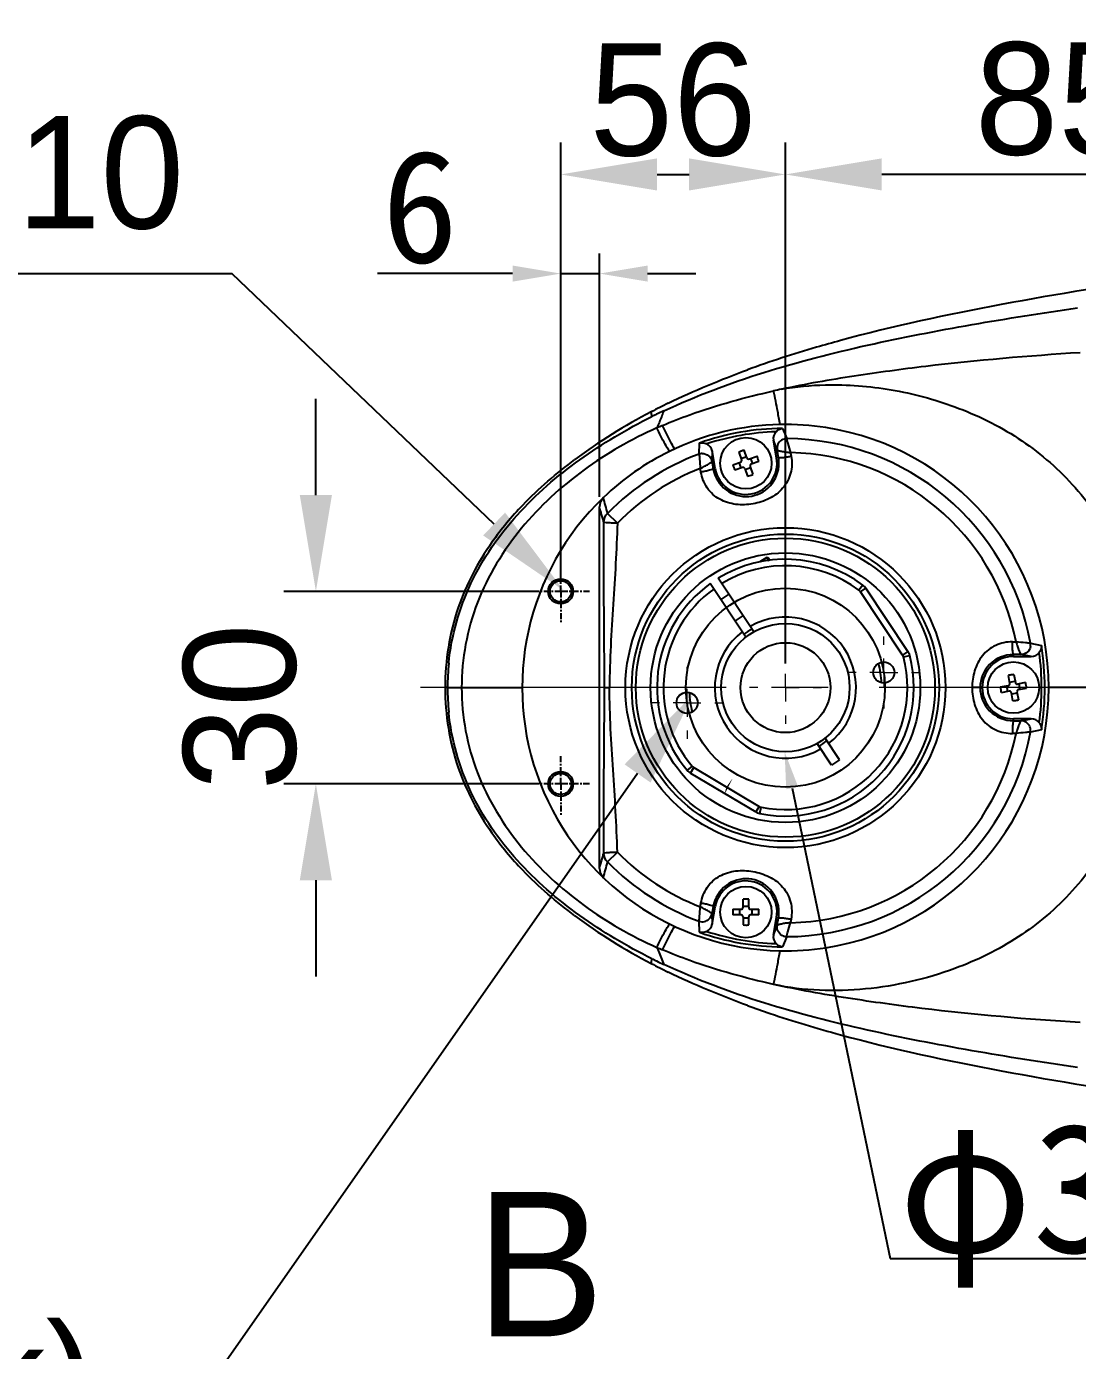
# Model space of a CAD drawing. Header units: millimetres. Extents: x 4086 to 8300, y 123 to 1549.
# Drawn here: x 6579.2 to 6644.7, y 1348.2 to 1430.7 of the extents above; entities that cross this region are included whole.
import ezdxf
from ezdxf import colors
from ezdxf.entities.mleader import LeaderData, LeaderLine
from ezdxf.math import Vec2, Vec3

# ---------------------------------------------------------------- set-up
doc = ezdxf.new("R2010")
doc.units = ezdxf.units.MM
for name, pattern in [('ACAD_ISO03W100', [30, 12, -18]), ('CENTER', [0.6, 0.375, -0.075, 0.075, -0.075]), ('CENTER2', [28.575, 19.05, -3.175, 3.175, -3.175])]:
    doc.linetypes.add(name, pattern=pattern)
for name, color, linetype in [('02__ASM_ALL_AXES', 7, 'Continuous'), ('20_ALL_FEATURES', 7, 'Continuous'), ('尺寸标注', 7, 'Continuous')]:
    doc.layers.add(name, color=color, linetype=linetype)
for name, color, linetype, lineweight in [('中心线层', 7, 'CENTER2', 0), ('标注层', 7, 'Continuous', 0), ('粗线层', 7, 'Continuous', 35)]:
    doc.layers.add(name, color=color, linetype=linetype, lineweight=lineweight)
doc.styles.get("Standard").update_dxf_attribs({"font": 'simsun.ttc'})
doc.styles.add('TEXTSTYLE_2', font='SourceHanSansCN-Normal.ttf')
doc.styles.add('思源黑', font='SourceHanSansCN-Normal.ttf')
doc.dimstyles.new('尺寸标注_细节_1_2比例', dxfattribs={"dimtxt": 7, "dimasz": 6, "dimexe": 2, "dimexo": 1.5, "dimgap": 1, "dimtad": 1, "dimlfac": 2, "dimdsep": 46, "dimtxsty": '思源黑', "dimcen": 0.09, "dimadec": 0, "dimazin": 0, "dimtp": 0.01, "dimtm": 0.01, "dimtfac": 1, "dimtofl": 0, "dimtmove": 0, "dimatfit": 3, "dimfxl": 1, "dimtolj": 1, "dimarcsym": 0})
doc.dimstyles.new('直线标注', dxfattribs={"dimtxt": 7, "dimasz": 3, "dimexe": 1.25, "dimexo": 0.625, "dimtad": 1, "dimlfac": 4, "dimdsep": 46, "dimtxsty": 'Standard', "dimcen": 2.5, "dimadec": 0, "dimazin": 0, "dimtm": 1e-09, "dimtfac": 1, "dimtmove": 0, "dimatfit": 3, "dimfxl": 1, "dimarcsym": 0})

# ---------------------------------------------------------------- blocks, each defined once
blk = doc.blocks.new('*D1303')
at = {"layer": 'Defpoints', "color": 0}
for p in [(6612.487, 1395.499), (6597.235, 1383.499), (6612.487, 1383.499)]:
    blk.add_point(p, dxfattribs=at)
at = {"layer": '标注层', "color": 0, "lineweight": -2}
for p, q in [((6597.235, 1401.499), (6597.235, 1407.499)), ((6610.987, 1395.499), (6595.235, 1395.499)), ((6610.987, 1383.499), (6595.235, 1383.499)), ((6597.235, 1377.499), (6597.235, 1371.499))]:
    blk.add_line(p, q, dxfattribs=at)
at = {"layer": '标注层', "color": 0}
for points in [[(6596.235, 1401.499), (6598.235, 1401.499), (6597.235, 1395.499)], [(6598.235, 1377.499), (6596.235, 1377.499), (6597.235, 1383.499)]]:
    blk.add_solid(points, dxfattribs=at)
at = {"layer": '标注层', "color": 0, "insert": (6588.973, 1388.299), "char_height": 7, "attachment_point": 2, "rotation": 90, "style": '思源黑'}
blk.add_mtext('\\A1;30', dxfattribs=at)
blk = doc.blocks.new('*D1304')
at = {"layer": 'Defpoints', "color": 0}
for p in [(6626.487, 1421.478), (6660.487, 1407.899), (6626.487, 1389.499)]:
    blk.add_point(p, dxfattribs=at)
at = {"layer": '标注层', "color": 0, "lineweight": -2}
for p, q in [((6626.487, 1390.999), (6626.487, 1423.478)), ((6660.487, 1409.399), (6660.487, 1423.478)), ((6654.487, 1421.478), (6632.487, 1421.478))]:
    blk.add_line(p, q, dxfattribs=at)
at = {"layer": '标注层', "color": 0}
for points in [[(6632.487, 1422.478), (6632.487, 1420.478), (6626.487, 1421.478)], [(6654.487, 1420.478), (6654.487, 1422.478), (6660.487, 1421.478)]]:
    blk.add_solid(points, dxfattribs=at)
at = {"layer": '标注层', "color": 0, "insert": (6643.487, 1429.711), "char_height": 7, "attachment_point": 2, "style": '思源黑'}
blk.add_mtext('\\A1;85', dxfattribs=at)
blk = doc.blocks.new('SW_CENTERMARKSYMBOL_16')
at = {"layer": '中心线层', "color": 0}
for p, q in [((0, 1.5), (0, 1.95)), ((0, 0), (0, 0.75)), ((-1.5, 0), (-1.95, 0)), ((0, 0), (-0.75, 0)), ((0, 0), (0, -0.75)), ((0, 0), (0.75, 0)), ((1.5, 0), (1.95, 0)), ((0, -1.5), (0, -1.95))]:
    blk.add_line(p, q, dxfattribs=at)
blk = doc.blocks.new('*D1384')
at = {"layer": '20_ALL_FEATURES', "color": 0, "lineweight": -2}
for p, q in [((6612.487, 1396.999), (6612.487, 1423.478)), ((6626.487, 1390.999), (6626.487, 1423.478)), ((6618.487, 1421.478), (6620.487, 1421.478))]:
    blk.add_line(p, q, dxfattribs=at)
at = {"layer": '20_ALL_FEATURES', "color": 0}
for points in [[(6618.487, 1422.478), (6618.487, 1420.478), (6612.487, 1421.478)], [(6620.487, 1420.478), (6620.487, 1422.478), (6626.487, 1421.478)]]:
    blk.add_solid(points, dxfattribs=at)
at = {"layer": 'Defpoints', "color": 0}
for p in [(6626.487, 1421.478), (6612.487, 1395.499), (6626.487, 1389.499)]:
    blk.add_point(p, dxfattribs=at)
at = {"layer": '20_ALL_FEATURES', "color": 0, "insert": (6619.487, 1426.104), "char_height": 7, "attachment_point": 5, "style": '思源黑'}
blk.add_mtext('\\A1;\\A1;56', dxfattribs=at)
blk = doc.blocks.new('*D1385')
at = {"layer": '20_ALL_FEATURES', "color": 0, "lineweight": -2}
for p, q in [((6612.487, 1396.124), (6612.487, 1416.55)), ((6614.899, 1401.386), (6614.899, 1416.55)), ((6609.487, 1415.3), (6601.082, 1415.3)), ((6612.487, 1415.3), (6614.899, 1415.3)), ((6617.899, 1415.3), (6620.899, 1415.3))]:
    blk.add_line(p, q, dxfattribs=at)
at = {"layer": '20_ALL_FEATURES', "color": 0}
for points in [[(6609.487, 1414.8), (6609.487, 1415.8), (6612.487, 1415.3)], [(6617.899, 1415.8), (6617.899, 1414.8), (6614.899, 1415.3)]]:
    blk.add_solid(points, dxfattribs=at)
at = {"layer": 'Defpoints', "color": 0}
for p in [(6614.899, 1415.3), (6614.899, 1400.761), (6612.487, 1395.499)]:
    blk.add_point(p, dxfattribs=at)
at = {"layer": '20_ALL_FEATURES', "color": 0, "insert": (6603.721, 1419.425), "char_height": 7, "attachment_point": 5}
blk.add_mtext('6', dxfattribs=at)

msp = doc.modelspace()

# ---------------------------------------------------------------- linework, layer by layer
at = {"color": 7, "linetype": 'Continuous'}
for p, q in [((6626.3064, 1405.6564), (6626.5643, 1405.0143)), ((6621.1071, 1404.0521), (6621.1298, 1404.7436)), ((6621.9156, 1404.2452), (6621.9028, 1403.6015)), ((6622.1094, 1403.1463), (6621.9156, 1404.2452)), ((6624.085, 1403.8217), (6623.9116, 1404.2981)), ((6625.9323, 1403.8204), (6625.7385, 1404.9193)), ((6625.9707, 1404.3188), (6625.7385, 1404.9193)), ((6623.2061, 1403.3741), (6623.6825, 1403.5475)), ((6623.5808, 1404.1777), (6623.7542, 1403.7013)), ((6623.725, 1403.1884), (6623.6046, 1403.5191)), ((6623.7259, 1403.7791), (6624.0566, 1403.8995)), ((6624.2388, 1403.7499), (6624.7152, 1403.9233)), ((6624.3166, 1403.7783), (6624.437, 1403.4475)), ((6624.8356, 1403.5926), (6624.3592, 1403.4192)), ((6626.0533, 1403.8417), (6625.9323, 1403.8204)), ((6621.9884, 1403.1249), (6622.1094, 1403.1463)), ((6623.8029, 1403.2167), (6623.3265, 1403.0433)), ((6623.9567, 1403.145), (6624.1301, 1402.6686)), ((6624.3158, 1403.1875), (6623.985, 1403.0671)), ((6624.2875, 1403.2654), (6624.4609, 1402.7889)), ((6614.8986, 1378.2375), (6614.8986, 1400.7606)), ((6616.0218, 1399.7524), (6615.4041, 1400.3575)), ((6641.7528, 1392.2698), (6642.4298, 1392.1273)), ((6640.6866, 1391.44), (6640.6866, 1391.5628)), ((6640.6866, 1391.44), (6641.8025, 1391.44)), ((6641.8025, 1391.44), (6641.1708, 1391.5644)), ((6640.4619, 1389.76), (6640.3739, 1390.2593)), ((6640.7205, 1390.3204), (6640.8086, 1389.8211)), ((6605.4385, 1389.499), (6605.2867, 1389.4991)), ((6605.4385, 1389.4991), (6606.3137, 1389.499)), ((6606.3139, 1389.4991), (6610.0866, 1389.499)), ((6615.2136, 1389.499), (6615.5297, 1389.499)), ((6638.6092, 1389.499), (6638.1206, 1389.499)), ((6640.3646, 1389.621), (6639.8653, 1389.5329)), ((6640.3441, 1389.2599), (6640.283, 1389.6066)), ((6640.4475, 1389.8416), (6640.7942, 1389.9027)), ((6641.4469, 1389.8118), (6640.9476, 1389.7238)), ((6641.0087, 1389.3771), (6641.508, 1389.4652)), ((6641.0292, 1389.7382), (6641.0903, 1389.3915)), ((6642.6449, 1389.499), (6642.6449, 1389.5231)), ((6649.2867, 1389.4991), (6642.8866, 1389.499)), ((6640.4257, 1389.2743), (6639.9264, 1389.1863)), ((6640.6527, 1388.6777), (6640.5647, 1389.177)), ((6640.9258, 1389.1565), (6640.5791, 1389.0954)), ((6640.9114, 1389.2381), (6640.9994, 1388.7388)), ((6640.6866, 1387.4353), (6640.6866, 1387.5581)), ((6641.8025, 1387.5581), (6640.6866, 1387.5581)), ((6641.1708, 1387.4337), (6641.8025, 1387.5581)), ((6642.4298, 1386.8708), (6641.7527, 1386.7283)), ((6615.4041, 1378.6406), (6616.0218, 1379.2457)), ((6623.8448, 1375.8108), (6623.8448, 1376.3178)), ((6624.1968, 1375.8108), (6624.1968, 1376.3178)), ((6621.9028, 1375.3966), (6621.9156, 1374.7529)), ((6621.9156, 1374.7529), (6622.1094, 1375.8518)), ((6622.1094, 1375.8518), (6621.9884, 1375.8732)), ((6623.2178, 1375.6908), (6623.7248, 1375.6908)), ((6623.7248, 1375.3388), (6623.2178, 1375.3388)), ((6623.642, 1375.3388), (6623.642, 1375.6908)), ((6623.8448, 1375.8936), (6624.1968, 1375.8936)), ((6624.3168, 1375.6908), (6624.8238, 1375.6908)), ((6624.8238, 1375.3388), (6624.3168, 1375.3388)), ((6624.3997, 1375.6908), (6624.3997, 1375.3388)), ((6621.1298, 1374.2545), (6621.1071, 1374.946)), ((6623.8448, 1375.2188), (6623.8448, 1374.7118)), ((6624.1968, 1375.1359), (6623.8448, 1375.1359)), ((6624.1968, 1374.7118), (6624.1968, 1375.2188)), ((6625.7385, 1374.0788), (6625.9323, 1375.1777)), ((6625.7385, 1374.0788), (6625.9707, 1374.6793)), ((6625.9323, 1375.1777), (6626.0533, 1375.1564)), ((6626.5643, 1373.9838), (6626.3064, 1373.3417))]:
    msp.add_line(p, q, dxfattribs=at)
for centre, radius in [((6624.0208, 1403.4833), 1.6), ((6626.4866, 1389.499), 9.9679), ((6626.4866, 1389.499), 9.5679), ((6626.4866, 1389.499), 9.3163), ((6626.4866, 1389.499), 8.4), ((6612.4866, 1395.499), 0.78), ((6612.4866, 1395.499), 0.66), ((6640.6866, 1389.499), 1.6), ((6612.4865, 1383.4991), 0.78), ((6612.4865, 1383.4991), 0.66), ((6624.0208, 1375.5148), 1.6)]:
    msp.add_circle(centre, radius, dxfattribs=at)
for centre, radius, start, end in [((6638.1581, 1352.0364), 57.311, 102.005439, 102.506967), ((6637.8444, 1369.0355), 42.5027, 116.047825, 117.639948), ((6642.1298, 1357.3625), 54.5714, 115.184542, 115.710806), ((6633.8253, 1374.9385), 35.133, 115.943196, 116.454753), ((6631.0786, 1377.2195), 31.1265, 113.170402, 113.865239), ((6626.4866, 1389.499), 16.4, 91.163548, 116.162112), ((6626.4824, 1389.4317), 16.4672, 81.174714, 91.144118), ((6626.4866, 1389.499), 16.1583, 90.63901, 109.36099), ((6626.4866, 1389.499), 15.961, 92.106872, 107.893129), ((6626.4866, 1389.499), 15.5154, 10.286999, 89.713015), ((6626.4866, 1389.499), 16.4, 278.846848, 81.153152), ((6626.4826, 1389.5058), 16.3922, 116.159687, 133.748654), ((6626.4866, 1389.499), 15.5154, 110.286999, 135.584941), ((6624.0208, 1403.4833), 1.9409, 190, 10), ((6623.6414, 1403.6602), 0.12, 290, 20), ((6624.1977, 1403.8627), 0.12, 200, 290), ((6624.4002, 1403.3064), 0.12, 110, 200), ((6623.9906, 1403.486), 2.0931, 359.926655, 9.783942), ((6732.3622, 1423.6846), 107.3578, 190.485798, 190.608343), ((6626.4866, 1389.499), 14.6507, 11.216196, 88.783871), ((6626.4866, 1389.499), 14.6507, 111.216196, 135.584941), ((6515.4469, 1385.4351), 107.213, 9.391605, 9.514313), ((6623.8439, 1403.1039), 0.12, 20, 110), ((6626.4866, 1389.499), 16.4, 133.746451, 268.836452), ((6494.5801, 1369.5342), 124.6937, 14.311423, 14.781254), ((6451.6981, 1354.1002), 169.7399, 15.620625, 15.955686), ((6641.7675, 1499.6813), 107.3368, 269.391676, 269.514242), ((6626.4866, 1389.499), 16.1583, 0.085139, 9.36099), ((6621.2622, 1389.5114), 15.8237, 174.486528, 180.044687), ((6626.4866, 1389.499), 6, 2.804158, 14.581257), ((6640.6866, 1389.499), 1.9409, 90, 270), ((6626.4866, 1389.499), 15.961, 352.106871, 7.893129), ((6621.2622, 1389.4867), 15.8237, 179.955313, 185.513472), ((6640.3437, 1389.7392), 0.12, 280, 10), ((6640.9267, 1389.842), 0.12, 190, 280), ((6641.0295, 1389.2589), 0.12, 100, 190), ((6626.4866, 1389.499), 16.1583, 350.63901, 0), ((6626.4866, 1389.499), 6, 182.804158, 194.581257), ((6640.4465, 1389.1561), 0.12, 10, 100), ((6626.4866, 1389.499), 15.5154, 270.286998, 349.713015), ((6626.4866, 1389.499), 14.6507, 271.216196, 348.783871), ((6641.7677, 1279.2964), 107.3572, 90.485797, 90.608343), ((6451.6957, 1424.8986), 169.7423, 344.044312, 344.379368), ((6494.5724, 1409.4679), 124.7023, 345.217851, 345.687646), ((6626.4866, 1389.499), 15.5154, 224.415152, 249.713015), ((6626.4866, 1389.499), 14.6507, 224.415059, 248.783871), ((6624.0208, 1375.5148), 1.9409, 350, 170), ((6515.3047, 1393.5866), 107.3572, 350.485797, 350.608343), ((6623.7248, 1375.8108), 0.12, 270, 0), ((6623.7248, 1375.2188), 0.12, 0, 90), ((6624.3168, 1375.8108), 0.12, 180, 270), ((6624.3168, 1375.2188), 0.12, 90, 180), ((6623.9906, 1375.5121), 2.0931, 350.215986, 0.073419), ((6732.133, 1355.3562), 107.1247, 169.391555, 169.514364), ((6626.4866, 1389.499), 16.1583, 250.63901, 269.36099), ((6626.4866, 1389.499), 15.961, 252.106871, 267.893128), ((6631.0786, 1401.7786), 31.1265, 246.134761, 246.829598), ((6626.4883, 1389.4782), 16.3791, 268.829003, 278.852165), ((6637.8444, 1409.9626), 42.5027, 242.360053, 243.952174), ((6633.8253, 1404.0596), 35.133, 243.545247, 244.056804), ((6642.1298, 1421.6356), 54.5714, 244.289194, 244.815458)]:
    msp.add_arc(centre, radius, start, end, dxfattribs=at)
for points, knots in [([(6650.4346, 1415.0863), (6646.922, 1414.5811), (6640.0359, 1413.4869), (6633.2103, 1412.0223), (6629.9071, 1411.1244)], [0, 0, 0, 0, 0.5090128, 1, 1, 1, 1]), ([(6618.9087, 1406.7446), (6622.9336, 1408.6299), (6629.4033, 1410.483), (6638.1095, 1412.1584), (6642.4887, 1412.8489), (6644.6832, 1413.1642)], [0, 0, 0, 0, 0.5007879, 0.7501996, 1, 1, 1, 1]), ([(6629.9071, 1411.1245), (6629.4116, 1410.9898), (6627.4659, 1410.4429), (6625.5401, 1409.823), (6624.1235, 1409.3073)], [0, 0, 0, 0, 0.2540686, 1, 1, 1, 1]), ([(6644.8463, 1410.3706), (6641.6323, 1410.1697), (6636.9263, 1409.7682), (6630.7299, 1408.9296), (6627.74, 1408.4134), (6626.2404, 1408.0946)], [0, 0, 0, 0, 0.5150427, 0.7547953, 1, 1, 1, 1]), ([(6626.2404, 1408.0946), (6627.1409, 1408.2656), (6629.4296, 1408.4628), (6633.0945, 1408.1892), (6635.7524, 1407.4645), (6637.0395, 1407.0003)], [0, 0, 0, 0, 0.250844, 0.6255808, 1, 1, 1, 1]), ([(6618.8313, 1405.8353), (6619.3889, 1406.0739), (6621.6394, 1406.9576), (6623.98, 1407.5954), (6625.747, 1407.9874)], [0, 0, 0, 0, 0.251004, 1, 1, 1, 1]), ([(6626.1537, 1405.8956), (6626.0996, 1406.1662), (6625.9877, 1406.8679), (6625.8429, 1407.5637), (6625.7469, 1407.9875)], [0, 0, 0, 0, 0.3883453, 1, 1, 1, 1]), ([(6618.9077, 1406.7462), (6618.8669, 1406.6329), (6618.7354, 1406.2753), (6618.5815, 1405.9266), (6618.4852, 1405.6847)], [0, 0, 0, 0, 0.3163727, 1, 1, 1, 1]), ([(6637.0395, 1407.0003), (6638.4187, 1406.4896), (6641.092, 1405.1858), (6644.4916, 1402.2867), (6647.0876, 1398.6403), (6648.1876, 1395.8633), (6648.5989, 1394.4402)], [0, 0, 0, 0, 0.2491652, 0.4987127, 0.7490457, 1, 1, 1, 1]), ([(6605.5117, 1391.0317), (6605.6776, 1392.74), (6606.6423, 1396.1219), (6609.632, 1400.4175), (6613.5973, 1403.8342), (6616.6073, 1405.6131), (6618.1738, 1406.3926)], [0, 0, 0, 0, 0.2482749, 0.4965288, 0.746891, 1, 1, 1, 1]), ([(6619.5816, 1404.3745), (6619.5061, 1404.5323), (6619.2165, 1404.9986), (6618.9868, 1405.4968), (6618.8312, 1405.8355)], [0, 0, 0, 0, 0.3194393, 1, 1, 1, 1]), ([(6618.4851, 1405.6849), (6616.8857, 1404.9773), (6613.8027, 1403.2079), (6609.8462, 1399.5804), (6606.9998, 1394.9243), (6606.3135, 1391.2975), (6606.3137, 1389.4991)], [0, 0, 0, 0, 0.245809, 0.495345, 0.7472366, 1, 1, 1, 1]), ([(6619.2557, 1404.2188), (6619.1746, 1404.3766), (6618.8792, 1404.8444), (6618.6437, 1405.3452), (6618.4851, 1405.685)], [0, 0, 0, 0, 0.3211095, 1, 1, 1, 1]), ([(6625.8998, 1405.4493), (6625.9286, 1405.4788), (6626.0441, 1405.5804), (6626.1945, 1405.6442), (6626.3064, 1405.6564)], [0, 0, 0, 0, 0.2679276, 1, 1, 1, 1]), ([(6626.5644, 1405.0143), (6626.581, 1404.9094), (6626.6676, 1404.6215), (6626.7422, 1404.3317), (6626.7976, 1404.1464)], [0, 0, 0, 0, 0.3544169, 1, 1, 1, 1]), ([(6621.1298, 1404.7436), (6621.2392, 1404.7704), (6621.4023, 1404.7619), (6621.5456, 1404.706), (6621.5827, 1404.6881)], [0, 0, 0, 0, 0.7320666, 1, 1, 1, 1]), ([(6623.7452, 1404.2408), (6623.736, 1404.2374), (6623.7176, 1404.2307), (6623.6992, 1404.2239), (6623.69, 1404.2205)], [0, 0, 0, 0, 0.4999719, 1, 1, 1, 1]), ([(6626.2496, 1404.9245), (6626.1502, 1404.8628), (6625.9846, 1404.6786), (6625.9516, 1404.4322), (6625.9709, 1404.3185)], [0, 0, 0, 0, 0.5034882, 1, 1, 1, 1]), ([(6625.9712, 1404.318), (6625.9906, 1404.2949), (6626.0853, 1404.2625), (6626.2588, 1404.2232), (6626.5098, 1404.1777), (6626.6982, 1404.1622), (6626.7977, 1404.146)], [0, 0, 0, 0, 0.1064859, 0.3313412, 0.6436588, 1, 1, 1, 1]), ([(6621.1071, 1404.052), (6621.127, 1403.9477), (6621.1447, 1403.6476), (6621.1733, 1403.3498), (6621.1847, 1403.1567)], [0, 0, 0, 0, 0.3543379, 1, 1, 1, 1]), ([(6621.1848, 1403.1562), (6621.2728, 1403.2055), (6621.4445, 1403.2845), (6621.6646, 1403.4133), (6621.8147, 1403.5093), (6621.892, 1403.5724), (6621.9026, 1403.6006)], [0, 0, 0, 0, 0.3563385, 0.6686614, 0.8935133, 1, 1, 1, 1]), ([(6626.8392, 1403.9206), (6626.9066, 1403.5726), (6626.8885, 1402.8383), (6626.3747, 1401.8706), (6625.4975, 1401.2323), (6624.475, 1400.9106), (6623.4033, 1400.8627), (6622.3613, 1401.1632), (6621.5424, 1401.8956), (6621.2853, 1402.5816), (6621.2229, 1402.9303)], [0, 0, 0, 0, 0.125571, 0.2502718, 0.3743786, 0.4999173, 0.6254876, 0.749743, 0.8745095, 1, 1, 1, 1]), ([(6621.309, 1404.0874), (6621.4458, 1404.0884), (6621.7279, 1403.9924), (6621.8785, 1403.7344), (6621.9028, 1403.6011)], [0, 0, 0, 0, 0.5024076, 1, 1, 1, 1]), ([(6621.9884, 1403.1249), (6622.0785, 1402.6244), (6622.6566, 1401.6725), (6624.2237, 1401.2215), (6625.6857, 1401.9403), (6626.083, 1402.9761), (6626.0837, 1403.4833)], [0, 0, 0, 0, 0.2543245, 0.5010114, 0.7463632, 1, 1, 1, 1]), ([(6624.7783, 1403.759), (6624.7749, 1403.7682), (6624.7682, 1403.7866), (6624.7615, 1403.805), (6624.758, 1403.8141)], [0, 0, 0, 0, 0.4999719, 1, 1, 1, 1]), ([(6626.0533, 1403.8417), (6626.0661, 1403.8236), (6626.167, 1403.8414), (6626.3186, 1403.8386), (6626.567, 1403.8778), (6626.7454, 1403.9044), (6626.8392, 1403.9206)], [0, 0, 0, 0, 0.0837277, 0.3078892, 0.6396955, 1, 1, 1, 1]), ([(6621.9884, 1403.1249), (6621.9826, 1403.1037), (6621.882, 1403.0858), (6621.7406, 1403.0315), (6621.4937, 1402.9833), (6621.3168, 1402.9472), (6621.2229, 1402.9303)], [0, 0, 0, 0, 0.0833831, 0.3070181, 0.6388787, 1, 1, 1, 1]), ([(6623.2634, 1403.2076), (6623.2667, 1403.1984), (6623.2734, 1403.18), (6623.2802, 1403.1617), (6623.2836, 1403.1525)], [0, 0, 0, 0, 0.4999719, 1, 1, 1, 1]), ([(6624.2965, 1402.7259), (6624.3057, 1402.7292), (6624.3241, 1402.7359), (6624.3425, 1402.7427), (6624.3516, 1402.7461)], [0, 0, 0, 0, 0.4999719, 1, 1, 1, 1]), ([(6615.2136, 1389.499), (6615.2136, 1392.071), (6615.1622, 1395.5064), (6615.1657, 1398.9419), (6615.1687, 1399.8055)], [0, 0, 0, 0, 0.7486507, 1, 1, 1, 1]), ([(6616.0218, 1399.7524), (6615.9217, 1399.7523), (6615.7284, 1399.7562), (6615.4613, 1399.7592), (6615.2905, 1399.788), (6615.1842, 1399.7857), (6615.1687, 1399.8055)], [0, 0, 0, 0, 0.3503788, 0.6829711, 0.912192, 1, 1, 1, 1]), ([(6616.0218, 1399.7524), (6615.9647, 1398.0683), (6615.7582, 1394.6533), (6615.5297, 1391.2358), (6615.5297, 1389.499)], [0, 0, 0, 0, 0.4924377, 1, 1, 1, 1]), ([(6608.2048, 1398.5541), (6607.3293, 1397.3056), (6605.7983, 1394.4281), (6605.2871, 1391.1849), (6605.2867, 1389.499)], [0, 0, 0, 0, 0.4749303, 1, 1, 1, 1]), ([(6640.6279, 1392.3505), (6640.2737, 1392.3555), (6639.5539, 1392.2122), (6638.6887, 1391.5371), (6638.2178, 1390.5626), (6638.1131, 1389.8534), (6638.1206, 1389.499)], [0, 0, 0, 0, 0.2509764, 0.5005808, 0.7488577, 1, 1, 1, 1]), ([(6640.6866, 1391.5628), (6640.6667, 1391.5723), (6640.6666, 1391.6744), (6640.6376, 1391.8231), (6640.633, 1392.0746), (6640.6282, 1392.2551), (6640.6279, 1392.3505)], [0, 0, 0, 0, 0.083384, 0.3070204, 0.6388808, 1, 1, 1, 1]), ([(6640.857, 1392.3488), (6640.8903, 1392.2536), (6640.9382, 1392.0707), (6641.0268, 1391.8316), (6641.0953, 1391.6672), (6641.144, 1391.5801), (6641.1699, 1391.5647)], [0, 0, 0, 0, 0.3563385, 0.6686614, 0.8935133, 1, 1, 1, 1]), ([(6641.7527, 1392.2698), (6641.6465, 1392.2683), (6641.3479, 1392.303), (6641.0496, 1392.3265), (6640.8575, 1392.3488)], [0, 0, 0, 0, 0.3543379, 1, 1, 1, 1]), ([(6641.7524, 1392.0644), (6641.7295, 1391.9296), (6641.586, 1391.6687), (6641.3059, 1391.5652), (6641.1705, 1391.5645)], [0, 0, 0, 0, 0.5024069, 1, 1, 1, 1]), ([(6642.4298, 1392.1273), (6642.4372, 1392.0149), (6642.4005, 1391.8558), (6642.3205, 1391.7244), (6642.2965, 1391.6909)], [0, 0, 0, 0, 0.7320666, 1, 1, 1, 1]), ([(6640.6866, 1391.5628), (6640.1504, 1391.5609), (6639.0522, 1391.1135), (6638.6092, 1390.0184), (6638.6092, 1389.499)], [0, 0, 0, 0, 0.5079799, 1, 1, 1, 1]), ([(6640.5467, 1390.2928), (6640.537, 1390.2911), (6640.5178, 1390.2877), (6640.4985, 1390.2843), (6640.4889, 1390.2825)], [0, 0, 0, 0, 0.4999719, 1, 1, 1, 1]), ([(6605.2867, 1389.4991), (6605.2871, 1387.8132), (6605.7983, 1384.57), (6607.3293, 1381.6925), (6608.2048, 1380.444)], [0, 0, 0, 0, 0.5250697, 1, 1, 1, 1]), ([(6606.3137, 1389.499), (6606.3135, 1387.7006), (6606.9998, 1384.0738), (6609.8462, 1379.4177), (6613.8027, 1375.7902), (6616.8857, 1374.0208), (6618.4851, 1373.3132)], [0, 0, 0, 0, 0.2527634, 0.504655, 0.754191, 1, 1, 1, 1]), ([(6615.1687, 1379.1926), (6615.1657, 1380.0642), (6615.1622, 1383.4998), (6615.2136, 1386.9351), (6615.2136, 1389.499)], [0, 0, 0, 0, 0.253697, 1, 1, 1, 1]), ([(6616.0218, 1379.2457), (6615.9651, 1380.9583), (6615.7543, 1384.3731), (6615.5289, 1387.7908), (6615.5297, 1389.499)], [0, 0, 0, 0, 0.5007616, 1, 1, 1, 1]), ([(6638.1206, 1389.499), (6638.1114, 1389.1445), (6638.2189, 1388.4352), (6638.6887, 1387.4603), (6639.5544, 1386.7863), (6640.2739, 1386.6417), (6640.6279, 1386.6476)], [0, 0, 0, 0, 0.2512808, 0.499588, 0.7491145, 1, 1, 1, 1]), ([(6638.6092, 1389.499), (6638.6092, 1388.9796), (6639.0523, 1387.8845), (6640.1505, 1387.4372), (6640.6866, 1387.4353)], [0, 0, 0, 0, 0.4920565, 1, 1, 1, 1]), ([(6639.8928, 1389.3591), (6639.8945, 1389.3494), (6639.8979, 1389.3302), (6639.9014, 1389.3109), (6639.9032, 1389.3013)], [0, 0, 0, 0, 0.4999719, 1, 1, 1, 1]), ([(6641.4804, 1389.639), (6641.4787, 1389.6487), (6641.4753, 1389.6679), (6641.4719, 1389.6872), (6641.4701, 1389.6968)], [0, 0, 0, 0, 0.4999719, 1, 1, 1, 1]), ([(6640.8266, 1388.7053), (6640.8362, 1388.707), (6640.8555, 1388.7104), (6640.8748, 1388.7138), (6640.8844, 1388.7156)], [0, 0, 0, 0, 0.4999719, 1, 1, 1, 1]), ([(6618.1738, 1372.6055), (6616.6073, 1373.385), (6613.5973, 1375.1639), (6609.632, 1378.5806), (6606.6423, 1382.8761), (6605.6776, 1386.2581), (6605.5117, 1387.9664)], [0, 0, 0, 0, 0.253109, 0.5034712, 0.7517251, 1, 1, 1, 1]), ([(6640.6866, 1387.4353), (6640.6666, 1387.4258), (6640.6666, 1387.3233), (6640.6376, 1387.1745), (6640.633, 1386.9231), (6640.6282, 1386.7428), (6640.6279, 1386.6476)], [0, 0, 0, 0, 0.0837277, 0.3078892, 0.6396956, 1, 1, 1, 1]), ([(6641.1699, 1387.4334), (6641.1438, 1387.4183), (6641.0955, 1387.3306), (6641.0267, 1387.1666), (6640.9383, 1386.9273), (6640.8903, 1386.7445), (6640.857, 1386.6493)], [0, 0, 0, 0, 0.1064859, 0.3313412, 0.6436588, 1, 1, 1, 1]), ([(6641.7187, 1387.0545), (6641.6751, 1387.163), (6641.5225, 1387.3577), (6641.2858, 1387.4328), (6641.1705, 1387.4336)], [0, 0, 0, 0, 0.5034888, 1, 1, 1, 1]), ([(6642.2965, 1387.3072), (6642.3205, 1387.2737), (6642.4005, 1387.1423), (6642.4372, 1386.9832), (6642.4298, 1386.8708)], [0, 0, 0, 0, 0.2679291, 1, 1, 1, 1]), ([(6641.7527, 1386.7283), (6641.6465, 1386.7301), (6641.3479, 1386.6948), (6641.0496, 1386.6717), (6640.8575, 1386.6493)], [0, 0, 0, 0, 0.3544169, 1, 1, 1, 1]), ([(6648.5989, 1384.5579), (6648.2117, 1383.128), (6647.0727, 1380.3627), (6644.4953, 1376.7096), (6641.0906, 1373.8132), (6638.4193, 1372.507), (6637.0395, 1371.9978)], [0, 0, 0, 0, 0.2509799, 0.50128, 0.7508319, 1, 1, 1, 1]), ([(6615.1687, 1379.1926), (6615.1842, 1379.2124), (6615.2905, 1379.2101), (6615.4613, 1379.2389), (6615.7284, 1379.2419), (6615.9217, 1379.2458), (6616.0218, 1379.2457)], [0, 0, 0, 0, 0.087808, 0.3170289, 0.6496212, 1, 1, 1, 1]), ([(6621.2229, 1376.0678), (6621.2786, 1376.4178), (6621.5467, 1377.1017), (6622.3605, 1377.8353), (6623.4031, 1378.1351), (6624.4739, 1378.0877), (6625.4974, 1377.7662), (6626.3738, 1377.1274), (6626.8928, 1376.1591), (6626.8998, 1375.4265), (6626.8392, 1375.0775)], [0, 0, 0, 0, 0.1255718, 0.2502732, 0.3743798, 0.4999184, 0.6254863, 0.7497414, 0.8745088, 1, 1, 1, 1]), ([(6626.0837, 1375.5148), (6626.083, 1376.022), (6625.6858, 1377.0577), (6624.2238, 1377.7766), (6622.6566, 1377.3257), (6622.0785, 1376.3737), (6621.9884, 1375.8732)], [0, 0, 0, 0, 0.2536324, 0.4989507, 0.7456777, 1, 1, 1, 1]), ([(6624.0208, 1376.3208), (6624.011, 1376.3208), (6623.9915, 1376.3208), (6623.9719, 1376.3207), (6623.9621, 1376.3207)], [0, 0, 0, 0, 0.4999719, 1, 1, 1, 1]), ([(6621.1071, 1374.9461), (6621.1273, 1375.0503), (6621.1444, 1375.3505), (6621.1734, 1375.6483), (6621.1847, 1375.8413)], [0, 0, 0, 0, 0.3544169, 1, 1, 1, 1]), ([(6621.9026, 1375.3975), (6621.8923, 1375.4258), (6621.8143, 1375.4887), (6621.6648, 1375.5849), (6621.4445, 1375.7135), (6621.2728, 1375.7925), (6621.1848, 1375.8418)], [0, 0, 0, 0, 0.1064859, 0.3313412, 0.6436588, 1, 1, 1, 1]), ([(6621.9884, 1375.8732), (6621.9825, 1375.8945), (6621.8816, 1375.9123), (6621.7401, 1375.9668), (6621.4933, 1376.0149), (6621.3166, 1376.0509), (6621.2229, 1376.0678)], [0, 0, 0, 0, 0.0837277, 0.3078892, 0.6396955, 1, 1, 1, 1]), ([(6621.4342, 1374.9229), (6621.5486, 1374.9469), (6621.7669, 1375.0635), (6621.8819, 1375.2836), (6621.9028, 1375.397)], [0, 0, 0, 0, 0.5034888, 1, 1, 1, 1]), ([(6623.2148, 1375.5148), (6623.2148, 1375.505), (6623.2148, 1375.4854), (6623.2149, 1375.4659), (6623.215, 1375.4561)], [0, 0, 0, 0, 0.4999719, 1, 1, 1, 1]), ([(6624.8269, 1375.5148), (6624.8269, 1375.5246), (6624.8269, 1375.5441), (6624.8268, 1375.5637), (6624.8267, 1375.5735)], [0, 0, 0, 0, 0.4999719, 1, 1, 1, 1]), ([(6618.4851, 1373.3131), (6618.6437, 1373.6529), (6618.8792, 1374.1537), (6619.1746, 1374.6215), (6619.2557, 1374.7793)], [0, 0, 0, 0, 0.6788905, 1, 1, 1, 1]), ([(6618.8312, 1373.1626), (6618.9868, 1373.5013), (6619.2165, 1373.9995), (6619.5061, 1374.4658), (6619.5816, 1374.6236)], [0, 0, 0, 0, 0.6805607, 1, 1, 1, 1]), ([(6624.0208, 1374.7087), (6624.0306, 1374.7087), (6624.0502, 1374.7087), (6624.0698, 1374.7088), (6624.0795, 1374.7089)], [0, 0, 0, 0, 0.4999719, 1, 1, 1, 1]), ([(6626.364, 1374.0191), (6626.2348, 1374.0647), (6626.0017, 1374.2513), (6625.948, 1374.5459), (6625.9709, 1374.6796)], [0, 0, 0, 0, 0.5024106, 1, 1, 1, 1]), ([(6626.7977, 1374.8521), (6626.6982, 1374.8359), (6626.5098, 1374.8205), (6626.2589, 1374.7747), (6626.0851, 1374.7358), (6625.9909, 1374.703), (6625.9712, 1374.6801)], [0, 0, 0, 0, 0.3563385, 0.6686614, 0.8935132, 1, 1, 1, 1]), ([(6626.0533, 1375.1564), (6626.066, 1375.1744), (6626.1667, 1375.1568), (6626.3181, 1375.1595), (6626.5665, 1375.1204), (6626.7452, 1375.0937), (6626.8392, 1375.0775)], [0, 0, 0, 0, 0.0833837, 0.3070189, 0.6388792, 1, 1, 1, 1]), ([(6626.5644, 1373.9838), (6626.5813, 1374.0886), (6626.6673, 1374.3767), (6626.7423, 1374.6663), (6626.7976, 1374.8517)], [0, 0, 0, 0, 0.3543379, 1, 1, 1, 1]), ([(6621.5827, 1374.31), (6621.5456, 1374.2921), (6621.4023, 1374.2362), (6621.2392, 1374.2277), (6621.1298, 1374.2545)], [0, 0, 0, 0, 0.2679291, 1, 1, 1, 1]), ([(6618.4852, 1373.3134), (6618.5177, 1373.2318), (6618.6632, 1372.8799), (6618.8083, 1372.5275), (6618.9077, 1372.2519)], [0, 0, 0, 0, 0.2305958, 1, 1, 1, 1]), ([(6625.747, 1371.0107), (6623.98, 1371.4027), (6621.6394, 1372.0405), (6619.3889, 1372.9242), (6618.8313, 1373.1628)], [0, 0, 0, 0, 0.748996, 1, 1, 1, 1]), ([(6625.7469, 1371.0106), (6625.8429, 1371.4344), (6625.9877, 1372.1302), (6626.0996, 1372.8319), (6626.1537, 1373.1025)], [0, 0, 0, 0, 0.6116547, 1, 1, 1, 1]), ([(6626.3064, 1373.3417), (6626.1945, 1373.3539), (6626.0441, 1373.4177), (6625.9286, 1373.5193), (6625.8998, 1373.5488)], [0, 0, 0, 0, 0.7320681, 1, 1, 1, 1]), ([(6644.6809, 1365.8342), (6642.4866, 1366.1495), (6638.1078, 1366.84), (6629.4024, 1368.5153), (6622.9333, 1370.3683), (6618.9087, 1372.2535)], [0, 0, 0, 0, 0.2498004, 0.4992122, 1, 1, 1, 1]), ([(6637.0395, 1371.9978), (6635.2535, 1371.3403), (6632.4265, 1370.6915), (6628.6066, 1370.5725), (6626.6928, 1370.793), (6625.7596, 1371.0084)], [0, 0, 0, 0, 0.4987264, 0.7490342, 1, 1, 1, 1]), ([(6644.8473, 1368.6274), (6641.5523, 1368.8334), (6636.7231, 1369.2487), (6630.3615, 1370.1229), (6627.2875, 1370.6689), (6625.747, 1371.0107)], [0, 0, 0, 0, 0.5141607, 0.7542461, 1, 1, 1, 1]), ([(6624.1235, 1369.6908), (6624.5905, 1369.5208), (6626.4984, 1368.8531), (6628.4363, 1368.2734), (6629.9071, 1367.8736)], [0, 0, 0, 0, 0.2459112, 1, 1, 1, 1]), ([(6629.9071, 1367.8737), (6633.2103, 1366.9758), (6640.0359, 1365.5112), (6646.922, 1364.417), (6650.4346, 1363.9118)], [0, 0, 0, 0, 0.4909872, 1, 1, 1, 1])]:
    msp.add_open_spline(points, degree=3, knots=knots, dxfattribs=at)
for points in [[(6619.1802, 1407.2219), (6620.7866, 1408.008), (6622.443, 1408.6954), (6624.1236, 1409.307)], [(6618.1264, 1406.6881), (6616.4728, 1405.8201), (6614.8744, 1404.8322), (6613.376, 1403.7175)], [(6618.1735, 1406.3931), (6618.154, 1406.4908), (6618.1393, 1406.5894), (6618.1264, 1406.6881)], [(6625.8999, 1405.4493), (6625.771, 1405.317), (6625.7063, 1405.1012), (6625.7385, 1404.9193)], [(6626.5643, 1405.0143), (6626.4552, 1405.0137), (6626.3426, 1404.9815), (6626.2496, 1404.9245)], [(6621.9156, 1404.2452), (6621.8836, 1404.4271), (6621.749, 1404.6078), (6621.5827, 1404.6881)], [(6623.69, 1404.2205), (6623.6535, 1404.2069), (6623.6172, 1404.1926), (6623.5818, 1404.1764)], [(6623.9116, 1404.2981), (6623.8559, 1404.28), (6623.8001, 1404.2618), (6623.7459, 1404.2394)], [(6626.0533, 1403.8417), (6626.0257, 1404.0007), (6625.9982, 1404.1598), (6625.9707, 1404.3188)], [(6610.1238, 1400.8777), (6611.1195, 1401.9168), (6612.2214, 1402.8583), (6613.3759, 1403.7175)], [(6621.309, 1404.0874), (6621.2407, 1404.0872), (6621.1714, 1404.0752), (6621.1071, 1404.0521)], [(6621.9028, 1403.6015), (6621.9314, 1403.4427), (6621.96, 1403.2838), (6621.9884, 1403.1249)], [(6623.2061, 1403.3741), (6623.2242, 1403.3184), (6623.2424, 1403.2625), (6623.2647, 1403.2084)], [(6624.758, 1403.8141), (6624.7444, 1403.8506), (6624.7301, 1403.8869), (6624.714, 1403.9224)], [(6624.8356, 1403.5926), (6624.8175, 1403.6483), (6624.7993, 1403.7041), (6624.7769, 1403.7582)], [(6623.2836, 1403.1525), (6623.2973, 1403.116), (6623.3116, 1403.0797), (6623.3277, 1403.0442)], [(6624.1301, 1402.6686), (6624.1858, 1402.6867), (6624.2416, 1402.7048), (6624.2958, 1402.7272)], [(6624.3516, 1402.7461), (6624.3881, 1402.7598), (6624.4244, 1402.7741), (6624.4599, 1402.7902)], [(6615.1473, 1401.3473), (6614.9939, 1401.2004), (6614.8986, 1400.973), (6614.8986, 1400.7606)], [(6610.1236, 1400.8778), (6609.4283, 1400.1528), (6608.7815, 1399.3766), (6608.2048, 1398.5541)], [(6615.1687, 1399.8055), (6615.1707, 1400.0055), (6615.2619, 1400.2169), (6615.4041, 1400.3575)], [(6641.7524, 1392.0644), (6641.7641, 1392.1319), (6641.7643, 1392.2023), (6641.7528, 1392.2698)], [(6641.1708, 1391.5644), (6641.0094, 1391.5638), (6640.848, 1391.5633), (6640.6866, 1391.5628)], [(6641.8025, 1391.44), (6641.9872, 1391.44), (6642.1885, 1391.5411), (6642.2965, 1391.6909)], [(6640.4889, 1390.2825), (6640.4506, 1390.2754), (6640.4123, 1390.2676), (6640.3746, 1390.2579)], [(6640.7205, 1390.3204), (6640.6625, 1390.3122), (6640.6044, 1390.304), (6640.5472, 1390.2914)], [(6639.8653, 1389.5329), (6639.8734, 1389.4749), (6639.8816, 1389.4168), (6639.8943, 1389.3596)], [(6641.4701, 1389.6968), (6641.463, 1389.7351), (6641.4552, 1389.7734), (6641.4455, 1389.8111)], [(6641.508, 1389.4652), (6641.4998, 1389.5232), (6641.4916, 1389.5813), (6641.479, 1389.6385)], [(6639.9032, 1389.3013), (6639.9103, 1389.263), (6639.9181, 1389.2247), (6639.9278, 1389.187)], [(6640.6527, 1388.6777), (6640.7108, 1388.6859), (6640.7689, 1388.6941), (6640.8261, 1388.7067)], [(6640.8844, 1388.7156), (6640.9227, 1388.7227), (6640.9609, 1388.7305), (6640.9987, 1388.7402)], [(6640.6866, 1387.4353), (6640.848, 1387.4348), (6641.0094, 1387.4343), (6641.1708, 1387.4337)], [(6641.7527, 1386.7283), (6641.7711, 1386.8361), (6641.7589, 1386.9528), (6641.7187, 1387.0545)], [(6642.2965, 1387.3072), (6642.1885, 1387.457), (6641.9872, 1387.5583), (6641.8025, 1387.5581)], [(6608.2048, 1380.444), (6608.7815, 1379.6215), (6609.4283, 1378.8453), (6610.1236, 1378.1203)], [(6615.4041, 1378.6406), (6615.2619, 1378.7812), (6615.1707, 1378.9926), (6615.1687, 1379.1926)], [(6613.3759, 1375.2806), (6612.2214, 1376.1398), (6611.1195, 1377.0813), (6610.1238, 1378.1204)], [(6614.8986, 1378.2375), (6614.8986, 1378.0251), (6614.9939, 1377.7977), (6615.1473, 1377.6508)], [(6623.9621, 1376.3207), (6623.9232, 1376.3203), (6623.8842, 1376.3193), (6623.8453, 1376.3163)], [(6624.1968, 1376.3178), (6624.1383, 1376.3198), (6624.0796, 1376.3218), (6624.0211, 1376.3193)], [(6621.9884, 1375.8732), (6621.96, 1375.7143), (6621.9314, 1375.5554), (6621.9028, 1375.3966)], [(6623.2178, 1375.6908), (6623.2158, 1375.6322), (6623.2138, 1375.5736), (6623.2163, 1375.515)], [(6623.215, 1375.4561), (6623.2153, 1375.4171), (6623.2163, 1375.3781), (6623.2193, 1375.3392)], [(6624.8267, 1375.5735), (6624.8264, 1375.6125), (6624.8254, 1375.6515), (6624.8223, 1375.6903)], [(6624.8238, 1375.3388), (6624.8259, 1375.3973), (6624.8279, 1375.456), (6624.8254, 1375.5145)], [(6613.376, 1375.2806), (6614.8744, 1374.1659), (6616.4728, 1373.178), (6618.1264, 1372.31)], [(6621.1071, 1374.946), (6621.21, 1374.9092), (6621.3271, 1374.9009), (6621.4342, 1374.9229)], [(6621.5827, 1374.31), (6621.749, 1374.3903), (6621.8837, 1374.571), (6621.9156, 1374.7529)], [(6623.8448, 1374.7118), (6623.9034, 1374.7098), (6623.962, 1374.7077), (6624.0206, 1374.7102)], [(6624.0795, 1374.7089), (6624.1185, 1374.7092), (6624.1575, 1374.7102), (6624.1964, 1374.7133)], [(6625.9707, 1374.6793), (6625.9982, 1374.8383), (6626.0257, 1374.9974), (6626.0533, 1375.1564)], [(6625.7385, 1374.0788), (6625.7064, 1373.8969), (6625.771, 1373.6811), (6625.8999, 1373.5488)], [(6626.364, 1374.0191), (6626.4279, 1373.9963), (6626.4965, 1373.9841), (6626.5643, 1373.9838)], [(6618.1264, 1372.31), (6618.1393, 1372.4087), (6618.154, 1372.5073), (6618.1735, 1372.605)], [(6624.1236, 1369.6911), (6622.443, 1370.3027), (6620.7866, 1370.9901), (6619.1802, 1371.7762)]]:
    msp.add_open_spline(points, degree=3, dxfattribs=at)
at = {"layer": '02__ASM_ALL_AXES', "color": 7, "linetype": 'CENTER'}
for p, q in [((6612.4867, 1395.499), (6612.4867, 1397.3021)), ((6612.4867, 1395.499), (6610.8104, 1395.499)), ((6614.2717, 1395.499), (6612.4866, 1395.499)), ((6612.4867, 1395.499), (6612.4867, 1393.5804)), ((6612.4865, 1383.4991), (6612.4865, 1385.3021)), ((6612.4865, 1383.4991), (6610.8103, 1383.4991)), ((6612.4865, 1383.4991), (6612.4865, 1381.5804)), ((6614.2715, 1383.4991), (6612.4865, 1383.4991)), ((6614.2716, 1383.4991), (6612.4865, 1383.4991))]:
    msp.add_line(p, q, dxfattribs=at)
at = {"layer": '20_ALL_FEATURES', "color": 7, "linetype": 'Continuous'}
for p, q in [((6625.3173, 1397.6184), (6624.8899, 1397.3327)), ((6625.3173, 1397.6184), (6625.461, 1397.4036)), ((6625.3173, 1397.6184), (6625.4006, 1397.6019)), ((6625.4006, 1397.6019), (6625.5276, 1397.4118)), ((6624.0206, 1392.6484), (6621.7946, 1395.9786)), ((6624.5194, 1392.9819), (6622.2934, 1396.312)), ((6622.9571, 1395.3191), (6622.4583, 1394.9856)), ((6631.3069, 1395.8838), (6631.0659, 1395.5646)), ((6631.1574, 1395.4676), (6631.49, 1395.6899)), ((6633.7876, 1391.5329), (6631.1574, 1395.4676)), ((6634.1201, 1391.7552), (6631.49, 1395.6899)), ((6623.8463, 1393.9889), (6623.3475, 1393.6554)), ((6634.1201, 1391.7552), (6633.7876, 1391.5329)), ((6633.8422, 1391.4112), (6634.2293, 1391.5119)), ((6629.8481, 1385.0101), (6628.9527, 1386.3497)), ((6629.3493, 1384.6767), (6628.4539, 1386.0162)), ((6620.6709, 1384.6065), (6620.3648, 1384.349)), ((6620.568, 1384.1764), (6620.7725, 1384.5202)), ((6620.7725, 1384.5202), (6624.8404, 1382.1011)), ((6629.8481, 1385.0101), (6629.3493, 1384.6767)), ((6620.568, 1384.1764), (6624.6359, 1381.7573)), ((6624.8404, 1382.1011), (6624.6359, 1381.7573)), ((6624.8847, 1381.6611), (6624.9648, 1382.053))]:
    msp.add_line(p, q, dxfattribs=at)
at = {"layer": '20_ALL_FEATURES'}
msp.add_circle((6626.4866, 1389.499), 6.2, dxfattribs=at)
at = {"layer": '20_ALL_FEATURES', "color": 7, "linetype": 'Continuous'}
for centre, radius in [((6626.4866, 1389.499), 4), ((6626.4866, 1389.499), 2.8), ((6632.6143, 1390.4433), 0.66), ((6620.359, 1388.5548), 0.66)]:
    msp.add_circle(centre, radius, dxfattribs=at)
for centre, radius, start, end in [((6626.4866, 1389.499), 8, 52.948536, 121.611304), ((6626.4866, 1389.499), 7.6, 52.948536, 121.498137), ((6626.4866, 1389.499), 8, 125.909496, 220.072264), ((6626.4866, 1389.499), 7.6, 126.022663, 220.072264), ((6630.8249, 1395.2453), 0.4, 33.7604, 52.948536), ((6630.8249, 1395.2453), 0.8, 33.7604, 52.948536), ((6626.4866, 1389.4991), 4.4, 307.669854, 119.850952), ((6626.4866, 1389.499), 4.4, 127.669843, 299.850952), ((6626.4866, 1389.499), 4.2, 119.640899, 127.874811), ((6626.4866, 1389.499), 8, 258.448536, 14.572264), ((6626.4866, 1389.499), 7.6, 258.448536, 14.572264), ((6633.455, 1391.3106), 0.4, 14.572264, 33.7604), ((6633.455, 1391.3106), 0.8, 14.572264, 33.7604), ((6626.4866, 1389.499), 4.2, 299.640888, 307.874813), ((6620.977, 1384.864), 0.4, 220.072264, 239.2604), ((6620.977, 1384.864), 0.8, 220.072264, 239.2604), ((6625.0449, 1382.4449), 0.4, 239.2604, 258.448536), ((6625.0449, 1382.4449), 0.8, 239.2604, 258.448536)]:
    msp.add_arc(centre, radius, start, end, dxfattribs=at)
at = {"layer": '中心线层'}
msp.add_line((7022.8477, 1389.499), (6602.6013, 1389.499), dxfattribs=at)
at = {"layer": '标注层', "linetype": 'ACAD_ISO03W100'}
msp.add_lwpolyline([(6611.4897, 1360.5205, 0, 0, 0), (6621.1504, 1379.7728, 1.5, 0, 0), (6622.8065, 1383.3107, 0, 0, 0)], format="xyseb", dxfattribs=at)

# ---------------------------------------------------------------- block references
at = {"layer": '粗线层', "xscale": 1.152, "yscale": 1.152, "zscale": 1.152}
for p in [(6632.6143, 1390.4433), (6626.4866, 1389.499), (6620.359, 1388.5548)]:
    msp.add_blockref('SW_CENTERMARKSYMBOL_16', p, dxfattribs=at)

# ---------------------------------------------------------------- texts
at = {"layer": '标注层', "color": 7, "linetype": 'Continuous', "insert": (6607.1828, 1358.0774), "char_height": 9, "width": 4.927007, "attachment_point": 1, "line_spacing_factor": 0.9, "style": 'TEXTSTYLE_2'}
msp.add_mtext('{\\fSource Han Sans CN Normal|b0|i0|c134|p34;B}', dxfattribs=at)

# ---------------------------------------------------------------- dimensions: what is measured, and where the dimension line sits
at = {"layer": '20_ALL_FEATURES'}
dim = msp.add_linear_dim(base=(6626.4866, 1421.4776), p1=(6612.4866, 1395.499), p2=(6626.4866, 1389.499), text='\\A1;56', dimstyle='尺寸标注_细节_1_2比例', override={"dimtxsty": '思源黑'}, dxfattribs=at)
dim.commit()
dim.dimension.update_dxf_attribs({"geometry": '*D1384', "text_midpoint": (6619.4866, 1426.1037)})
dim = msp.add_linear_dim(base=(6614.8986, 1415.2999), p1=(6612.4867, 1395.499), p2=(6614.8986, 1400.7606), text='6', dimstyle='直线标注', override={"dimtxsty": 'Standard'}, dxfattribs=at)
dim.commit()
dim.dimension.update_dxf_attribs({"geometry": '*D1385', "text_midpoint": (6603.7206, 1415.2999), "dimtype": 160})
at = {"layer": '标注层'}
dim = msp.add_linear_dim(base=(6626.4866, 1421.4776), p1=(6660.4866, 1407.899), p2=(6626.4866, 1389.499), text='85', dimstyle='尺寸标注_细节_1_2比例', dxfattribs=at)
dim.commit()
dim.dimension.update_dxf_attribs({"geometry": '*D1304', "text_midpoint": (6643.4866, 1421.4776), "dimtype": 160})
dim = msp.add_linear_dim(base=(6597.2349, 1383.4991), p1=(6612.4866, 1395.499), p2=(6612.4865, 1383.4991), angle=90, text='30', dimstyle='尺寸标注_细节_1_2比例', dxfattribs=at)
dim.commit()
dim.dimension.update_dxf_attribs({"geometry": '*D1303', "text_midpoint": (6597.2349, 1388.2991), "dimtype": 160})

# ---------------------------------------------------------------- leaders
at = {"layer": '尺寸标注'}
ml = msp.add_multileader_mtext('Standard', dxfattribs=at)
ml.set_content('2×M4 {\\A1;\\fSource Han Sans CN Normal|b0|i0|c0|p34;\\C7;depth }10', style='思源黑')
ml.set_leader_properties()
ml.build(insert=Vec2(0, 0))
ml.multileader.update_dxf_attribs({"text_left_attachment_type": 5, "text_right_attachment_type": 5, "dogleg_length": 1, "arrow_head_size": 6})
ctx = ml.context
ctx.base_point, ctx.char_height, ctx.arrow_head_size, ctx.plane_origin = Vec3(6519.0723, 1415.2821), 7, 6, Vec3(6612.6773, 1395.5491)
ctx.left_attachment, ctx.right_attachment, ctx.text_align_type = 5, 5, 2
notes = []
notes.append((ctx, [(0, (1, 1, 0), (6592.027, 1415.2821), (-1, 0), 1, [(0, [(6612.6773, 1395.5491)], 0, [])])]))
ctx.mtext.insert, ctx.mtext.alignment, ctx.mtext.flow_direction = Vec3(6589.027, 1425.112), 3, 5
ml = msp.add_multileader_mtext('Standard', dxfattribs=at)
ml.set_content('{\\C256;2}×{\\C256;M4 \\A1;Penetration (mechanical block)}', style='思源黑')
ml.set_leader_properties()
ml.build(insert=Vec2(0, 0))
ml.multileader.update_dxf_attribs({"text_left_attachment_type": 5, "text_right_attachment_type": 5, "dogleg_length": 1, "arrow_head_size": 6})
ctx = ml.context
ctx.base_point, ctx.char_height, ctx.arrow_head_size, ctx.plane_origin = Vec3(6414.3708, 1340.2029), 7, 6, Vec3(6620.7174, 1389.0668)
ctx.left_attachment, ctx.right_attachment, ctx.text_align_type = 5, 5, 2
notes.append((ctx, [(0, (1, 1, 0), (6586.5162, 1340.2029), (-1, 0), 1, [(0, [(6620.7174, 1389.0668)], 0, [])])]))
ctx.mtext.insert, ctx.mtext.alignment, ctx.mtext.flow_direction = Vec3(6583.5162, 1349.8787), 3, 5
at = {"layer": '标注层'}
ml = msp.add_multileader_mtext('Standard', dxfattribs=at)
ml.set_content('φ31', color=256)
ml.set_leader_properties()
ml.build(insert=Vec2(0, 0))
ml.multileader.update_dxf_attribs({"text_left_attachment_type": 5, "text_right_attachment_type": 5, "dogleg_length": 0.4147, "arrow_head_size": 2.304})
ctx = ml.context
ctx.base_point, ctx.char_height, ctx.arrow_head_size, ctx.landing_gap_size, ctx.plane_origin = Vec3(6633.4296, 1353.9366), 8.064, 2.304, 0.1037, Vec3(6610.282, 1387.926)
ctx.left_attachment, ctx.right_attachment, ctx.attachment_type = 5, 5, 2
notes.append((ctx, [(0, (1, 1, 0), (6633.0149, 1353.9366), (1, 0), 0.4147, [(0, [(6626.4358, 1385.4994)], 0, [])])]))
ctx.mtext.insert, ctx.mtext.flow_direction = Vec3(6633.5333, 1362.361), 5
for ctx, leaders in notes:
    for number, flags, end, landing, length, lines in leaders:
        leader = LeaderData()
        leader.index, (leader.has_last_leader_line, leader.has_dogleg_vector, leader.attachment_direction) = number, flags
        leader.last_leader_point, leader.dogleg_vector, leader.dogleg_length = Vec3(end), Vec3(landing), length
        for number, points, colour, breaks in lines:
            line = LeaderLine()
            line.index, line.vertices, line.color, line.breaks = number, Vec3.list(points), colors.encode_raw_color(colour), breaks
            leader.lines.append(line)
        ctx.leaders.append(leader)

doc.saveas('drawing.dxf')
